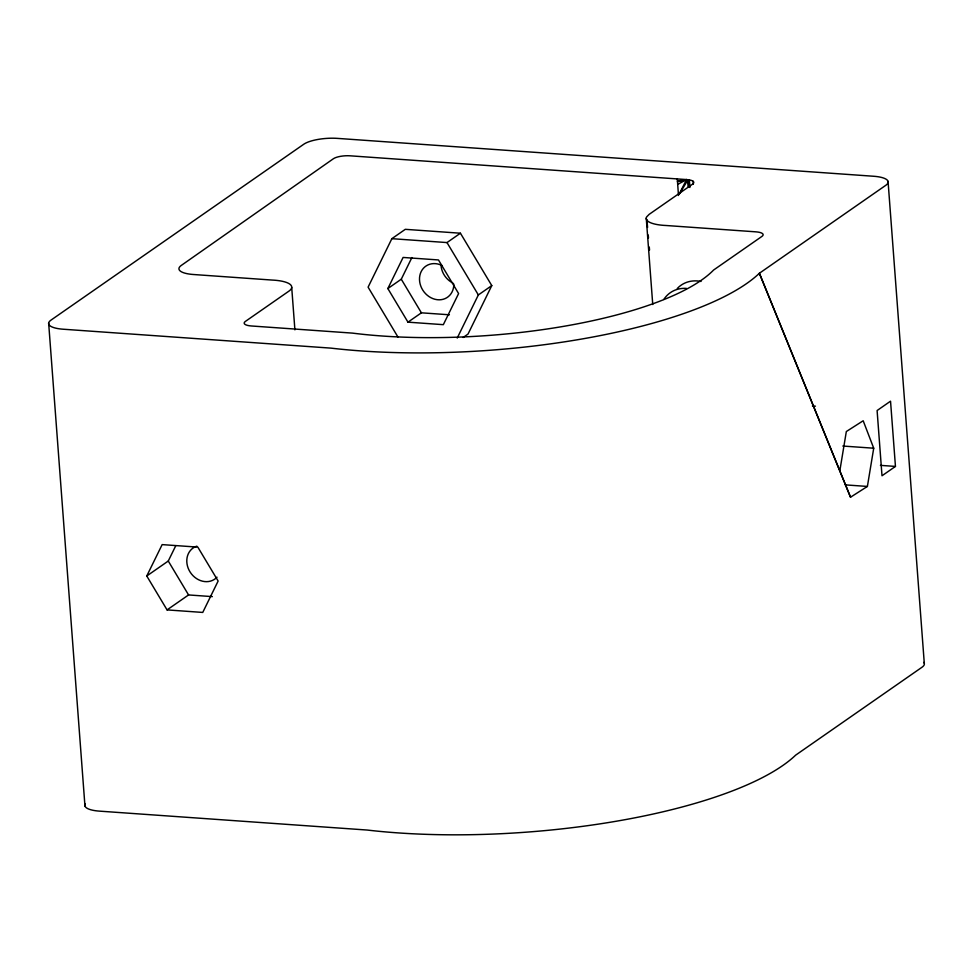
<?xml version="1.0" encoding="UTF-8"?>
<svg xmlns="http://www.w3.org/2000/svg" width="973" height="973" viewBox="0 0 973 973"><rect width="100%" height="100%" fill="white"/><g stroke="black" fill="none" stroke-linecap="round" stroke-linejoin="round"><path stroke-width="1.46" d="M840.003 469.764L846.328 431.538L863.185 420.762L873.718 448.212L867.393 486.439L850.524 497.215L759.378 273.267L885.734 185.344A25.286 7.431 -4.3 0 0 873.681 176.259L337.327 138.373A25.286 7.431 -4.3 0 0 303.771 144.235L50.997 320.117A25.383 7.468 -4.3 0 0 63.148 329.215L330.966 348.127A290.282 85.356 -4.3 0 0 759.378 273.267L850.524 497.215M146.765 575.992L162.15 544.612L197.835 547.13L218.134 581.039L202.749 612.431L167.064 609.901L146.765 575.992L168.268 561.032L175.627 546.023M463.124 337.485L468.013 334.08L491.779 285.6L460.424 233.216L405.303 229.324L391.864 238.677L368.098 287.157L397.921 336.986M387.85 288.555L403.102 257.444L438.47 259.949L458.599 293.554L443.335 324.666L407.967 322.16L387.85 288.555L401.277 279.202L411.895 257.565M457.225 338.045L478.351 294.941L491.779 285.6M679.154 194.15L686.573 179.579L689.346 179.908A12.637 3.722 -4.3 0 1 692.606 184.116L649.161 214.352L646.668 216.87A30.637 9.012 -4.3 0 0 665.824 225.481L755.924 231.842A12.637 3.722 -4.3 0 1 761.956 236.39L713.598 270.032A240.367 70.676 -4.3 0 1 352.542 333.119L251.399 325.979A12.637 3.722 -4.3 0 1 245.366 321.431L288.811 291.207A30.637 9.012 -4.3 0 0 272.148 280.066L193.457 274.508A25.371 7.456 -4.3 0 1 181.319 265.41L333.386 158.745A12.6 3.71 -4.3 0 1 350.122 155.814L686.573 179.579L677.695 184.408L678.485 195.476M679.215 194.259L688.02 179.713L688.604 187.266M391.864 238.677L446.996 242.569L460.424 233.216M407.967 322.16L421.406 312.82L449.404 314.79M167.064 609.901L188.567 594.941L212.357 596.619M895.452 466.42L882 475.773L877.099 410.533L890.538 401.18L895.452 466.42L880.419 465.362M677.512 181.72L686.573 179.579L677.463 181.185M812.431 405.96L815.447 406.179M842.813 446.035L873.718 448.212M845.318 484.882L867.393 486.439M446.996 242.569L478.351 294.941M401.277 279.202L421.406 312.82M168.268 561.032L188.567 594.941M646.936 219.886L647.58 227.427M648.237 234.98L648.492 237.996M649.283 247.045L649.538 250.061M888.057 181.392L924.289 663.306M693.068 181.233L693.299 184.274M689.346 179.908L689.918 187.485M646.254 218.134L652.749 304.513M291.705 287.424L294.904 329.859M48.65 323.109L84.955 805.997M677.305 178.923L677.695 184.408M688.02 179.713L688.385 187.254M923.803 662.382A25.286 7.431 -4.3 0 1 921.978 667.259L795.61 755.182A290.282 85.356 -4.3 0 1 367.198 830.042L99.392 811.129A25.383 7.468 -4.3 0 1 85.247 804.026M217.003 577.196A18.961 16.225 55.2 0 1 190.246 572.246A18.961 16.225 55.2 0 1 196.826 546.157M663.817 299.453A32.328 27.658 55.2 0 1 686.464 288.409M677.269 288.507A32.328 27.658 55.2 0 1 701.047 281.465M453.819 284.092A18.961 16.225 55.2 0 1 435.028 299.295A18.961 16.225 55.2 0 1 419.849 275.493A18.961 16.225 55.2 0 1 441.949 265.471M452.859 282.973A18.961 16.225 55.2 0 1 441.049 265.532"/></g></svg>
